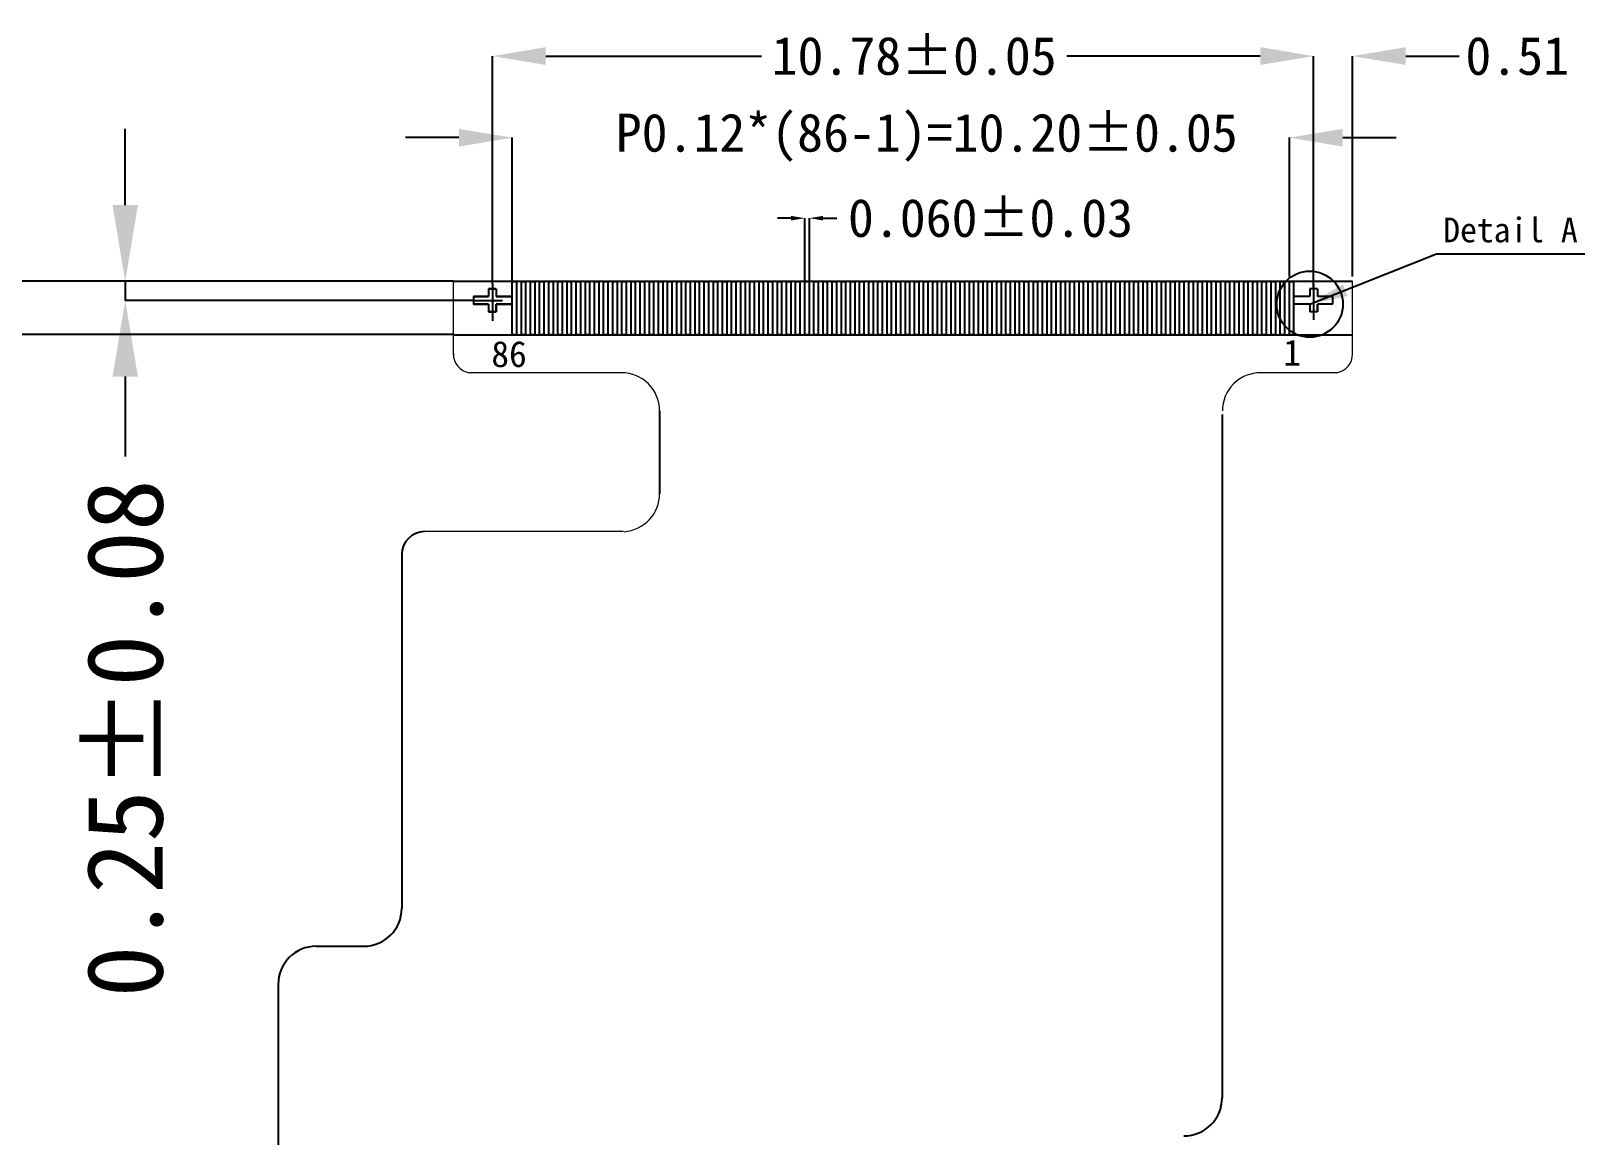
# Model space of a CAD drawing. Header units: millimetres. Extents: x 1040 to 3675, y 249 to 975.
# Drawn here: x 3630.78 to 3651.18, y 687.1 to 701.61 of the extents above; entities that cross this region are included whole.
import ezdxf

# ---------------------------------------------------------------- set-up
doc = ezdxf.new("R2010")
doc.units = ezdxf.units.MM
for name, color, linetype in [('240', 240, 'Continuous'), ('dim', 3, 'Continuous'), ('DWG', 7, 'Continuous'), ('FPC', 33, 'Continuous'), ('Index', 7, 'Continuous')]:
    doc.layers.add(name, color=color, linetype=linetype)
doc.layers.add('DIM（标注）', color=3, linetype='Continuous', lineweight=15)
doc.styles.get("Standard").update_dxf_attribs({"font": 'txt', "bigfont": 'gbcbig.shx'})
doc.styles.add('宋体', font='')
doc.styles.get('宋体').set_extended_font_data('SimSun')
doc.dimstyles.get("Standard").update_dxf_attribs({"dimtxt": 0.18, "dimasz": 0.18, "dimexe": 0.18, "dimexo": 0.0625, "dimgap": 0.09, "dimtad": 0, "dimzin": 0, "dimdsep": 46, "dimtxsty": 'Standard', "dimcen": 0, "dimadec": 0, "dimazin": 0, "dimtfac": 1, "dimtofl": 0, "dimtmove": 0, "dimatfit": 3, "dimfxl": 1, "dimtolj": 1, "dimtzin": 0, "dimarcsym": 0})
doc.dimstyles.new('标注', dxfattribs={"dimtxt": 1.2, "dimasz": 1, "dimexe": 0, "dimexo": 1, "dimgap": 0.2, "dimtad": 0, "dimrnd": 0.0005, "dimzin": 9, "dimdsep": 46, "dimtxsty": 'Standard', "dimcen": 0, "dimclrd": 3, "dimclre": 3, "dimclrt": 3, "dimadec": 0, "dimazin": 0, "dimtfac": 1, "dimtmove": 0, "dimatfit": 3, "dimfxl": 1, "dimlwd": -1, "dimlwe": -1, "dimarcsym": 0})

# ---------------------------------------------------------------- blocks, each defined once
blk = doc.blocks.new('*D356')
at = {"color": 7, "lineweight": -2, "transparency": 16777216}
for p, q in [((3636.399, 700.206), (3635.699, 700.206)), ((3637.099, 698.32), (3637.099, 700.206)), ((3647.299, 698.382), (3647.299, 700.206)), ((3647.999, 700.206), (3648.699, 700.206))]:
    blk.add_line(p, q, dxfattribs=at)
at = {"color": 7, "transparency": 16777216}
for points in [[(3636.399, 700.322), (3636.399, 700.089), (3637.099, 700.206)], [(3647.999, 700.322), (3647.999, 700.089), (3647.299, 700.206)]]:
    blk.add_solid(points, dxfattribs=at)
at = {"layer": 'Defpoints', "color": 0, "transparency": 16777216}
for p in [(3647.299, 700.206), (3637.099, 698.257), (3647.299, 698.32)]:
    blk.add_point(p, dxfattribs=at)
at = {"color": 7, "transparency": 16777216, "insert": (3642.539, 700.206), "char_height": 0.5, "attachment_point": 5, "style": '宋体'}
blk.add_mtext('\\A1;P0.12*(86-1)=10.20%%P0.05', dxfattribs=at)
blk = doc.blocks.new('*D357')
at = {"color": 7, "transparency": 16777216}
for p, q in [((3629.468, 699.32), (3629.468, 700.32)), ((3636.327, 698.32), (3629.468, 698.32)), ((3629.468, 698.32), (3629.468, 697.62)), ((3636.317, 697.62), (3629.468, 697.62)), ((3629.468, 696.62), (3629.468, 695.302))]:
    blk.add_line(p, q, dxfattribs=at)
for points in [[(3629.301, 699.32), (3629.635, 699.32), (3629.468, 698.32)], [(3629.301, 696.62), (3629.635, 696.62), (3629.468, 697.62)]]:
    blk.add_solid(points, dxfattribs=at)
at = {"layer": 'Defpoints', "color": 0, "transparency": 16777216}
for p in [(3629.468, 698.32), (3636.337, 698.32), (3636.327, 697.62)]:
    blk.add_point(p, dxfattribs=at)
at = {"color": 7, "transparency": 16777216, "insert": (3629.468, 692.32), "char_height": 1, "attachment_point": 5, "rotation": 90, "style": '宋体'}
blk.add_mtext('0.7%%p0.2', dxfattribs=at)
blk = doc.blocks.new('*D358')
at = {"color": 7, "transparency": 16777216}
for p, q in [((3632.02, 699.32), (3632.02, 700.32)), ((3636.317, 698.32), (3632.02, 698.32)), ((3632.02, 698.32), (3632.02, 698.07)), ((3636.589, 698.07), (3632.02, 698.07)), ((3632.02, 697.07), (3632.02, 696.02))]:
    blk.add_line(p, q, dxfattribs=at)
for points in [[(3631.854, 699.32), (3632.187, 699.32), (3632.02, 698.32)], [(3631.854, 697.07), (3632.187, 697.07), (3632.02, 698.07)]]:
    blk.add_solid(points, dxfattribs=at)
at = {"layer": 'Defpoints', "color": 0, "transparency": 16777216}
for p in [(3632.02, 698.32), (3636.327, 698.32), (3636.599, 698.07)]:
    blk.add_point(p, dxfattribs=at)
at = {"color": 7, "transparency": 16777216, "insert": (3632.02, 692.32), "char_height": 1, "attachment_point": 5, "rotation": 90, "style": '宋体'}
blk.add_mtext('0.25%%p0.08', dxfattribs=at)
blk = doc.blocks.new('*D359')
at = {"color": 7, "lineweight": -2, "transparency": 16777216}
for p, q in [((3640.759, 699.149), (3640.579, 699.149)), ((3640.939, 698.32), (3640.939, 699.149)), ((3640.999, 698.32), (3640.999, 699.149)), ((3641.179, 699.149), (3641.359, 699.149))]:
    blk.add_line(p, q, dxfattribs=at)
at = {"color": 7, "transparency": 16777216}
for points in [[(3640.759, 699.179), (3640.759, 699.119), (3640.939, 699.149)], [(3641.179, 699.179), (3641.179, 699.119), (3640.999, 699.149)]]:
    blk.add_solid(points, dxfattribs=at)
at = {"layer": 'Defpoints', "color": 0, "transparency": 16777216}
for p in [(3640.999, 699.149), (3640.939, 698.257), (3640.999, 698.257)]:
    blk.add_point(p, dxfattribs=at)
at = {"color": 7, "transparency": 16777216, "insert": (3643.376, 699.149), "char_height": 0.5, "attachment_point": 5, "style": '宋体'}
blk.add_mtext('\\A1;0.060%%P0.03', dxfattribs=at)
blk = doc.blocks.new('*D360')
at = {"color": 7, "lineweight": -2, "transparency": 16777216}
for p, q in [((3636.839, 698.282), (3636.839, 701.277)), ((3637.539, 701.277), (3640.37, 701.277)), ((3646.917, 701.277), (3644.377, 701.277)), ((3647.617, 698.282), (3647.617, 701.277))]:
    blk.add_line(p, q, dxfattribs=at)
at = {"color": 7, "transparency": 16777216}
for points in [[(3637.539, 701.394), (3637.539, 701.161), (3636.839, 701.277)], [(3646.917, 701.394), (3646.917, 701.161), (3647.617, 701.277)]]:
    blk.add_solid(points, dxfattribs=at)
at = {"layer": 'Defpoints', "color": 0, "transparency": 16777216}
for p in [(3647.617, 701.277), (3636.839, 698.22), (3647.617, 698.22)]:
    blk.add_point(p, dxfattribs=at)
at = {"color": 7, "transparency": 16777216, "insert": (3642.374, 701.277), "char_height": 0.5, "attachment_point": 5, "style": '宋体'}
blk.add_mtext('\\A1;10.78%%P0.05', dxfattribs=at)
blk = doc.blocks.new('*D361')
at = {"color": 7, "lineweight": -2, "transparency": 16777216}
for p, q in [((3646.917, 701.277), (3646.217, 701.277)), ((3647.617, 698.22), (3647.617, 701.277)), ((3648.127, 698.382), (3648.127, 701.277)), ((3648.827, 701.277), (3649.527, 701.277))]:
    blk.add_line(p, q, dxfattribs=at)
at = {"color": 7, "transparency": 16777216}
for points in [[(3646.917, 701.394), (3646.917, 701.161), (3647.617, 701.277)], [(3648.827, 701.394), (3648.827, 701.161), (3648.127, 701.277)]]:
    blk.add_solid(points, dxfattribs=at)
at = {"layer": 'Defpoints', "color": 0, "transparency": 16777216}
for p in [(3648.127, 701.277), (3648.127, 698.32), (3647.617, 698.157)]:
    blk.add_point(p, dxfattribs=at)
at = {"color": 7, "transparency": 16777216, "insert": (3650.289, 701.277), "char_height": 0.5, "attachment_point": 5, "style": '宋体'}
blk.add_mtext('\\A1;0.51', dxfattribs=at)

msp = doc.modelspace()

# ---------------------------------------------------------------- linework, layer by layer
at = {"color": 30}
for p, q in [((3636.8387, 698.2821), (3636.8387, 697.7992)), ((3647.6166, 698.2821), (3647.6166, 697.8149)), ((3636.5787, 698.0696), (3636.9726, 698.0696)), ((3634.0272, 689.0898), (3634.0272, 680.5996))]:
    msp.add_line(p, q, dxfattribs=at)
for p, q in [((3647.2466, 698.3196), (3647.1666, 698.3196)), ((3647.3666, 698.3196), (3647.2866, 698.3196)), ((3636.5887, 698.1196), (3636.7887, 698.1196)), ((3636.5887, 698.1196), (3636.5887, 698.0196)), ((3636.7887, 698.2196), (3636.7887, 698.1196)), ((3636.7887, 698.2196), (3636.8887, 698.2196)), ((3636.8887, 698.2196), (3636.8887, 698.1196)), ((3636.8887, 698.1196), (3637.0866, 698.1196)), ((3647.5666, 698.1196), (3647.3666, 698.1196)), ((3647.5666, 698.2196), (3647.5666, 698.1196)), ((3647.6666, 698.2196), (3647.5666, 698.2196)), ((3647.6666, 698.2196), (3647.6666, 698.1196)), ((3647.8666, 698.1196), (3647.6666, 698.1196)), ((3647.8666, 698.1196), (3647.8666, 698.0196)), ((3636.5887, 698.0196), (3636.7887, 698.0196)), ((3636.7887, 698.0196), (3636.7887, 697.9196)), ((3636.7887, 697.9196), (3636.8887, 697.9196)), ((3636.8887, 698.0196), (3636.8887, 697.9196)), ((3636.8887, 698.0196), (3637.0866, 698.0196)), ((3647.5666, 698.0196), (3647.5666, 697.9196)), ((3647.6666, 697.9196), (3647.5666, 697.9196)), ((3647.6666, 698.0196), (3647.6666, 697.9196)), ((3647.8666, 698.0196), (3647.6666, 698.0196))]:
    msp.add_line(p, q)
at = {"color": 4}
for p, q in [((3636.7887, 698.1196), (3636.5887, 698.1196)), ((3636.5887, 698.1196), (3636.5887, 698.0196)), ((3636.8887, 698.2196), (3636.7887, 698.2196)), ((3636.7887, 698.2196), (3636.7887, 698.1196)), ((3636.8887, 698.2196), (3636.8887, 698.1196)), ((3637.0987, 698.1196), (3636.8887, 698.1196)), ((3647.5666, 698.1196), (3647.3587, 698.1196)), ((3647.6666, 698.2196), (3647.5666, 698.2196)), ((3647.5666, 698.2196), (3647.5666, 698.1196)), ((3647.6666, 698.2196), (3647.6666, 698.1196)), ((3647.8666, 698.1196), (3647.6666, 698.1196)), ((3647.8666, 698.1196), (3647.8666, 698.0196)), ((3636.7887, 698.0196), (3636.5884, 698.0196)), ((3636.7887, 698.0196), (3636.7887, 697.9196)), ((3636.8887, 697.9196), (3636.7887, 697.9196)), ((3636.8887, 697.9196), (3636.8887, 698.0196)), ((3637.0987, 698.0196), (3636.8887, 698.0196)), ((3647.5666, 698.0196), (3647.3587, 698.0196)), ((3647.5666, 698.0196), (3647.5666, 697.9196)), ((3647.6666, 697.9196), (3647.5666, 697.9196)), ((3647.6666, 697.9196), (3647.6666, 698.0196)), ((3647.8666, 698.0196), (3647.6666, 698.0196))]:
    msp.add_line(p, q, dxfattribs=at)
msp.add_circle((3647.5666, 698.0196), 0.4345)
at = {"color": 30}
for centre, radius, start, end in [((3635.9489, 694.7332), 0.3, 90, 180), ((3634.5272, 689.0898), 0.5, 90, 180), ((3645.915, 687.5996), 0.5, 270, 0)]:
    msp.add_arc(centre, radius, start, end, dxfattribs=at)
at = {"layer": '240', "color": 4, "lineweight": -3}
for p, q in [((3637.0987, 697.6195), (3637.0987, 698.3196)), ((3637.0987, 698.3196), (3637.1587, 698.3196)), ((3637.1587, 697.6195), (3637.1587, 698.3196)), ((3637.2187, 697.6195), (3637.2187, 698.3196)), ((3637.2187, 698.3196), (3637.2787, 698.3196)), ((3637.2787, 697.6195), (3637.2787, 698.3196)), ((3637.3387, 697.6195), (3637.3387, 698.3196)), ((3637.3387, 698.3196), (3637.3987, 698.3196)), ((3637.3987, 697.6195), (3637.3987, 698.3196)), ((3637.4587, 697.6195), (3637.4587, 698.3196)), ((3637.4587, 698.3196), (3637.5187, 698.3196)), ((3637.5187, 697.6195), (3637.5187, 698.3196)), ((3637.5787, 697.6195), (3637.5787, 698.3196)), ((3637.5787, 698.3196), (3637.6387, 698.3196)), ((3637.6387, 697.6195), (3637.6387, 698.3196)), ((3637.6987, 697.6195), (3637.6987, 698.3196)), ((3637.6987, 698.3196), (3637.7587, 698.3196)), ((3637.7587, 697.6195), (3637.7587, 698.3196)), ((3637.8187, 697.6195), (3637.8187, 698.3196)), ((3637.8187, 698.3196), (3637.8787, 698.3196)), ((3637.8787, 697.6195), (3637.8787, 698.3196)), ((3637.9387, 697.6195), (3637.9387, 698.3196)), ((3637.9387, 698.3196), (3637.9987, 698.3196)), ((3637.9987, 697.6195), (3637.9987, 698.3196)), ((3638.0587, 697.6195), (3638.0587, 698.3196)), ((3638.0587, 698.3196), (3638.1187, 698.3196)), ((3638.1187, 697.6195), (3638.1187, 698.3196)), ((3638.1787, 697.6195), (3638.1787, 698.3196)), ((3638.1787, 698.3196), (3638.2387, 698.3196)), ((3638.2387, 697.6195), (3638.2387, 698.3196)), ((3638.2987, 697.6195), (3638.2987, 698.3196)), ((3638.2987, 698.3196), (3638.3587, 698.3196)), ((3638.3587, 697.6195), (3638.3587, 698.3196)), ((3638.4187, 697.6195), (3638.4187, 698.3196)), ((3638.4187, 698.3196), (3638.4787, 698.3196)), ((3638.4787, 697.6195), (3638.4787, 698.3196)), ((3638.5387, 697.6195), (3638.5387, 698.3196)), ((3638.5387, 698.3196), (3638.5987, 698.3196)), ((3638.5987, 697.6195), (3638.5987, 698.3196)), ((3638.6587, 697.6195), (3638.6587, 698.3196)), ((3638.6587, 698.3196), (3638.7187, 698.3196)), ((3638.7187, 697.6195), (3638.7187, 698.3196)), ((3638.7787, 697.6195), (3638.7787, 698.3196)), ((3638.7787, 698.3196), (3638.8387, 698.3196)), ((3638.8387, 697.6195), (3638.8387, 698.3196)), ((3638.8987, 697.6195), (3638.8987, 698.3196)), ((3638.8987, 698.3196), (3638.9587, 698.3196)), ((3638.9587, 697.6195), (3638.9587, 698.3196)), ((3639.0187, 697.6195), (3639.0187, 698.3196)), ((3639.0187, 698.3196), (3639.0787, 698.3196)), ((3639.0787, 697.6195), (3639.0787, 698.3196)), ((3639.1387, 697.6195), (3639.1387, 698.3196)), ((3639.1387, 698.3196), (3639.1987, 698.3196)), ((3639.1987, 697.6195), (3639.1987, 698.3196)), ((3639.2587, 697.6195), (3639.2587, 698.3196)), ((3639.2587, 698.3196), (3639.3187, 698.3196)), ((3639.3187, 697.6195), (3639.3187, 698.3196)), ((3639.3787, 697.6195), (3639.3787, 698.3196)), ((3639.3787, 698.3196), (3639.4387, 698.3196)), ((3639.4387, 697.6195), (3639.4387, 698.3196)), ((3639.4987, 697.6195), (3639.4987, 698.3196)), ((3639.4987, 698.3196), (3639.5587, 698.3196)), ((3639.5587, 697.6195), (3639.5587, 698.3196)), ((3639.6187, 697.6195), (3639.6187, 698.3196)), ((3639.6187, 698.3196), (3639.6787, 698.3196)), ((3639.6787, 697.6195), (3639.6787, 698.3196)), ((3639.7387, 697.6195), (3639.7387, 698.3196)), ((3639.7387, 698.3196), (3639.7987, 698.3196)), ((3639.7987, 697.6195), (3639.7987, 698.3196)), ((3639.8587, 697.6195), (3639.8587, 698.3196)), ((3639.8587, 698.3196), (3639.9187, 698.3196)), ((3639.9187, 697.6195), (3639.9187, 698.3196)), ((3639.9787, 697.6195), (3639.9787, 698.3196)), ((3639.9787, 698.3196), (3640.0387, 698.3196)), ((3640.0387, 697.6195), (3640.0387, 698.3196)), ((3640.0987, 697.6195), (3640.0987, 698.3196)), ((3640.0987, 698.3196), (3640.1587, 698.3196)), ((3640.1587, 697.6195), (3640.1587, 698.3196)), ((3640.2187, 697.6195), (3640.2187, 698.3196)), ((3640.2187, 698.3196), (3640.2787, 698.3196)), ((3640.2787, 697.6195), (3640.2787, 698.3196)), ((3640.3387, 697.6195), (3640.3387, 698.3196)), ((3640.3387, 698.3196), (3640.3987, 698.3196)), ((3640.3987, 697.6195), (3640.3987, 698.3196)), ((3640.4587, 697.6195), (3640.4587, 698.3196)), ((3640.4587, 698.3196), (3640.5187, 698.3196)), ((3640.5187, 697.6195), (3640.5187, 698.3196)), ((3640.5787, 697.6195), (3640.5787, 698.3196)), ((3640.5787, 698.3196), (3640.6387, 698.3196)), ((3640.6387, 697.6195), (3640.6387, 698.3196)), ((3640.6987, 697.6195), (3640.6987, 698.3196)), ((3640.6987, 698.3196), (3640.7587, 698.3196)), ((3640.7587, 697.6195), (3640.7587, 698.3196)), ((3640.8187, 697.6195), (3640.8187, 698.3196)), ((3640.8187, 698.3196), (3640.8787, 698.3196)), ((3640.8787, 697.6195), (3640.8787, 698.3196)), ((3640.9387, 697.6195), (3640.9387, 698.3196)), ((3640.9387, 698.3196), (3640.9987, 698.3196)), ((3640.9987, 697.6195), (3640.9987, 698.3196)), ((3641.0587, 697.6195), (3641.0587, 698.3196)), ((3641.0587, 698.3196), (3641.1187, 698.3196)), ((3641.1187, 697.6195), (3641.1187, 698.3196)), ((3641.1787, 697.6195), (3641.1787, 698.3196)), ((3641.1787, 698.3196), (3641.2387, 698.3196)), ((3641.2387, 697.6195), (3641.2387, 698.3196)), ((3641.2987, 697.6195), (3641.2987, 698.3196)), ((3641.2987, 698.3196), (3641.3587, 698.3196)), ((3641.3587, 697.6195), (3641.3587, 698.3196)), ((3641.4187, 697.6195), (3641.4187, 698.3196)), ((3641.4187, 698.3196), (3641.4787, 698.3196)), ((3641.4787, 697.6195), (3641.4787, 698.3196)), ((3641.5387, 697.6195), (3641.5387, 698.3196)), ((3641.5387, 698.3196), (3641.5987, 698.3196)), ((3641.5987, 697.6195), (3641.5987, 698.3196)), ((3641.6587, 697.6195), (3641.6587, 698.3196)), ((3641.6587, 698.3196), (3641.7187, 698.3196)), ((3641.7187, 697.6195), (3641.7187, 698.3196)), ((3641.7787, 697.6195), (3641.7787, 698.3196)), ((3641.7787, 698.3196), (3641.8387, 698.3196)), ((3641.8387, 697.6195), (3641.8387, 698.3196)), ((3641.8987, 697.6195), (3641.8987, 698.3196)), ((3641.8987, 698.3196), (3641.9587, 698.3196)), ((3641.9587, 697.6195), (3641.9587, 698.3196)), ((3642.0187, 697.6195), (3642.0187, 698.3196)), ((3642.0187, 698.3196), (3642.0787, 698.3196)), ((3642.0787, 697.6195), (3642.0787, 698.3196)), ((3642.1387, 697.6195), (3642.1387, 698.3196)), ((3642.1387, 698.3196), (3642.1987, 698.3196)), ((3642.1987, 697.6195), (3642.1987, 698.3196)), ((3642.2587, 697.6195), (3642.2587, 698.3196)), ((3642.2587, 698.3196), (3642.3187, 698.3196)), ((3642.3187, 697.6195), (3642.3187, 698.3196)), ((3642.3787, 697.6195), (3642.3787, 698.3196)), ((3642.3787, 698.3196), (3642.4387, 698.3196)), ((3642.4387, 697.6195), (3642.4387, 698.3196)), ((3642.4987, 697.6195), (3642.4987, 698.3196)), ((3642.4987, 698.3196), (3642.5587, 698.3196)), ((3642.5587, 697.6195), (3642.5587, 698.3196)), ((3642.6187, 697.6195), (3642.6187, 698.3196)), ((3642.6187, 698.3196), (3642.6787, 698.3196)), ((3642.6787, 697.6195), (3642.6787, 698.3196)), ((3642.7387, 697.6195), (3642.7387, 698.3196)), ((3642.7387, 698.3196), (3642.7987, 698.3196)), ((3642.7987, 697.6195), (3642.7987, 698.3196)), ((3642.8587, 697.6195), (3642.8587, 698.3196)), ((3642.8587, 698.3196), (3642.9187, 698.3196)), ((3642.9187, 697.6195), (3642.9187, 698.3196)), ((3642.9787, 697.6195), (3642.9787, 698.3196)), ((3642.9787, 698.3196), (3643.0387, 698.3196)), ((3643.0387, 697.6195), (3643.0387, 698.3196)), ((3643.0987, 697.6195), (3643.0987, 698.3196)), ((3643.0987, 698.3196), (3643.1587, 698.3196)), ((3643.1587, 697.6195), (3643.1587, 698.3196)), ((3643.2187, 697.6195), (3643.2187, 698.3196)), ((3643.2187, 698.3196), (3643.2787, 698.3196)), ((3643.2787, 697.6195), (3643.2787, 698.3196)), ((3643.3387, 697.6195), (3643.3387, 698.3196)), ((3643.3387, 698.3196), (3643.3987, 698.3196)), ((3643.3987, 697.6195), (3643.3987, 698.3196)), ((3643.4587, 697.6195), (3643.4587, 698.3196)), ((3643.4587, 698.3196), (3643.5187, 698.3196)), ((3643.5187, 697.6195), (3643.5187, 698.3196)), ((3643.5787, 697.6195), (3643.5787, 698.3196)), ((3643.5787, 698.3196), (3643.6387, 698.3196)), ((3643.6387, 697.6195), (3643.6387, 698.3196)), ((3643.6987, 697.6195), (3643.6987, 698.3196)), ((3643.6987, 698.3196), (3643.7587, 698.3196)), ((3643.7587, 697.6195), (3643.7587, 698.3196)), ((3643.8187, 697.6195), (3643.8187, 698.3196)), ((3643.8187, 698.3196), (3643.8787, 698.3196)), ((3643.8787, 697.6195), (3643.8787, 698.3196)), ((3643.9387, 697.6195), (3643.9387, 698.3196)), ((3643.9387, 698.3196), (3643.9987, 698.3196)), ((3643.9987, 697.6195), (3643.9987, 698.3196)), ((3644.0587, 697.6195), (3644.0587, 698.3196)), ((3644.0587, 698.3196), (3644.1187, 698.3196)), ((3644.1187, 697.6195), (3644.1187, 698.3196)), ((3644.1787, 697.6195), (3644.1787, 698.3196)), ((3644.1787, 698.3196), (3644.2387, 698.3196)), ((3644.2387, 697.6195), (3644.2387, 698.3196)), ((3644.2987, 697.6195), (3644.2987, 698.3196)), ((3644.2987, 698.3196), (3644.3587, 698.3196)), ((3644.3587, 697.6195), (3644.3587, 698.3196)), ((3644.4187, 697.6195), (3644.4187, 698.3196)), ((3644.4187, 698.3196), (3644.4787, 698.3196)), ((3644.4787, 697.6195), (3644.4787, 698.3196)), ((3644.5387, 697.6195), (3644.5387, 698.3196)), ((3644.5387, 698.3196), (3644.5987, 698.3196)), ((3644.5987, 697.6195), (3644.5987, 698.3196)), ((3644.6587, 697.6195), (3644.6587, 698.3196)), ((3644.6587, 698.3196), (3644.7187, 698.3196)), ((3644.7187, 697.6195), (3644.7187, 698.3196)), ((3644.7787, 697.6195), (3644.7787, 698.3196)), ((3644.7787, 698.3196), (3644.8387, 698.3196)), ((3644.8387, 697.6195), (3644.8387, 698.3196)), ((3644.8987, 697.6195), (3644.8987, 698.3196)), ((3644.8987, 698.3196), (3644.9587, 698.3196)), ((3644.9587, 697.6195), (3644.9587, 698.3196)), ((3645.0187, 697.6195), (3645.0187, 698.3196)), ((3645.0187, 698.3196), (3645.0787, 698.3196)), ((3645.0787, 697.6195), (3645.0787, 698.3196)), ((3645.1387, 697.6195), (3645.1387, 698.3196)), ((3645.1387, 698.3196), (3645.1987, 698.3196)), ((3645.1987, 697.6195), (3645.1987, 698.3196)), ((3645.2587, 697.6195), (3645.2587, 698.3196)), ((3645.2587, 698.3196), (3645.3187, 698.3196)), ((3645.3187, 697.6195), (3645.3187, 698.3196)), ((3645.3787, 697.6195), (3645.3787, 698.3196)), ((3645.3787, 698.3196), (3645.4387, 698.3196)), ((3645.4387, 697.6195), (3645.4387, 698.3196)), ((3645.4987, 697.6195), (3645.4987, 698.3196)), ((3645.4987, 698.3196), (3645.5587, 698.3196)), ((3645.5587, 697.6195), (3645.5587, 698.3196)), ((3645.6187, 697.6195), (3645.6187, 698.3196)), ((3645.6187, 698.3196), (3645.6787, 698.3196)), ((3645.6787, 697.6195), (3645.6787, 698.3196)), ((3645.7387, 697.6195), (3645.7387, 698.3196)), ((3645.7387, 698.3196), (3645.7987, 698.3196)), ((3645.7987, 697.6195), (3645.7987, 698.3196)), ((3645.8587, 697.6195), (3645.8587, 698.3196)), ((3645.8587, 698.3196), (3645.9187, 698.3196)), ((3645.9187, 697.6195), (3645.9187, 698.3196)), ((3645.9787, 697.6195), (3645.9787, 698.3196)), ((3645.9787, 698.3196), (3646.0387, 698.3196)), ((3646.0387, 697.6195), (3646.0387, 698.3196)), ((3646.0987, 697.6195), (3646.0987, 698.3196)), ((3646.0987, 698.3196), (3646.1587, 698.3196)), ((3646.1587, 697.6195), (3646.1587, 698.3196)), ((3646.2187, 697.6195), (3646.2187, 698.3196)), ((3646.2187, 698.3196), (3646.2787, 698.3196)), ((3646.2787, 697.6195), (3646.2787, 698.3196)), ((3646.3387, 697.6195), (3646.3387, 698.3196)), ((3646.3387, 698.3196), (3646.3987, 698.3196)), ((3646.3987, 697.6195), (3646.3987, 698.3196)), ((3646.4587, 697.6195), (3646.4587, 698.3196)), ((3646.4587, 698.3196), (3646.5187, 698.3196)), ((3646.5187, 697.6195), (3646.5187, 698.3196)), ((3646.5787, 697.6195), (3646.5787, 698.3196)), ((3646.5787, 698.3196), (3646.6387, 698.3196)), ((3646.6387, 697.6195), (3646.6387, 698.3196)), ((3646.6987, 697.6195), (3646.6987, 698.3196)), ((3646.6987, 698.3196), (3646.7587, 698.3196)), ((3646.7587, 697.6195), (3646.7587, 698.3196)), ((3646.8187, 697.6195), (3646.8187, 698.3196)), ((3646.8187, 698.3196), (3646.8787, 698.3196)), ((3646.8787, 697.6195), (3646.8787, 698.3196)), ((3646.9387, 697.6195), (3646.9387, 698.3196)), ((3646.9387, 698.3196), (3646.9987, 698.3196)), ((3646.9987, 697.6195), (3646.9987, 698.3196)), ((3647.0587, 697.6195), (3647.0587, 698.3196)), ((3647.0587, 698.3196), (3647.1187, 698.3196)), ((3647.1187, 697.6195), (3647.1187, 698.3196)), ((3647.1787, 697.6195), (3647.1787, 698.3196)), ((3647.1787, 698.3196), (3647.2387, 698.3196)), ((3647.2387, 697.6195), (3647.2387, 698.3196)), ((3647.2987, 697.6195), (3647.2987, 698.3196)), ((3647.2987, 698.3196), (3647.3587, 698.3196)), ((3647.3587, 697.6195), (3647.3587, 698.3196)), ((3637.1587, 697.6195), (3637.0987, 697.6195)), ((3637.2787, 697.6195), (3637.2187, 697.6195)), ((3637.3987, 697.6195), (3637.3387, 697.6195)), ((3637.5187, 697.6195), (3637.4587, 697.6195)), ((3637.6387, 697.6195), (3637.5787, 697.6195)), ((3637.7587, 697.6195), (3637.6987, 697.6195)), ((3637.8787, 697.6195), (3637.8187, 697.6195)), ((3637.9987, 697.6195), (3637.9387, 697.6195)), ((3638.1187, 697.6195), (3638.0587, 697.6195)), ((3638.2387, 697.6195), (3638.1787, 697.6195)), ((3638.3587, 697.6195), (3638.2987, 697.6195)), ((3638.4787, 697.6195), (3638.4187, 697.6195)), ((3638.5987, 697.6195), (3638.5387, 697.6195)), ((3638.7187, 697.6195), (3638.6587, 697.6195)), ((3638.8387, 697.6195), (3638.7787, 697.6195)), ((3638.9587, 697.6195), (3638.8987, 697.6195)), ((3639.0787, 697.6195), (3639.0187, 697.6195)), ((3639.1987, 697.6195), (3639.1387, 697.6195)), ((3639.3187, 697.6195), (3639.2587, 697.6195)), ((3639.4387, 697.6195), (3639.3787, 697.6195)), ((3639.5587, 697.6195), (3639.4987, 697.6195)), ((3639.6787, 697.6195), (3639.6187, 697.6195)), ((3639.7987, 697.6195), (3639.7387, 697.6195)), ((3639.9187, 697.6195), (3639.8587, 697.6195)), ((3640.0387, 697.6195), (3639.9787, 697.6195)), ((3640.1587, 697.6195), (3640.0987, 697.6195)), ((3640.2787, 697.6195), (3640.2187, 697.6195)), ((3640.3987, 697.6195), (3640.3387, 697.6195)), ((3640.5187, 697.6195), (3640.4587, 697.6195)), ((3640.6387, 697.6195), (3640.5787, 697.6195)), ((3640.7587, 697.6195), (3640.6987, 697.6195)), ((3640.8787, 697.6195), (3640.8187, 697.6195)), ((3640.9987, 697.6195), (3640.9387, 697.6195)), ((3641.1187, 697.6195), (3641.0587, 697.6195)), ((3641.2387, 697.6195), (3641.1787, 697.6195)), ((3641.3587, 697.6195), (3641.2987, 697.6195)), ((3641.4787, 697.6195), (3641.4187, 697.6195)), ((3641.5987, 697.6195), (3641.5387, 697.6195)), ((3641.7187, 697.6195), (3641.6587, 697.6195)), ((3641.8387, 697.6195), (3641.7787, 697.6195)), ((3641.9587, 697.6195), (3641.8987, 697.6195)), ((3642.0787, 697.6195), (3642.0187, 697.6195)), ((3642.1987, 697.6195), (3642.1387, 697.6195)), ((3642.3187, 697.6195), (3642.2587, 697.6195)), ((3642.4387, 697.6195), (3642.3787, 697.6195)), ((3642.5587, 697.6195), (3642.4987, 697.6195)), ((3642.6787, 697.6195), (3642.6187, 697.6195)), ((3642.7987, 697.6195), (3642.7387, 697.6195)), ((3642.9187, 697.6195), (3642.8587, 697.6195)), ((3643.0387, 697.6195), (3642.9787, 697.6195)), ((3643.1587, 697.6195), (3643.0987, 697.6195)), ((3643.2787, 697.6195), (3643.2187, 697.6195)), ((3643.3987, 697.6195), (3643.3387, 697.6195)), ((3643.5187, 697.6195), (3643.4587, 697.6195)), ((3643.6387, 697.6195), (3643.5787, 697.6195)), ((3643.7587, 697.6195), (3643.6987, 697.6195)), ((3643.8787, 697.6195), (3643.8187, 697.6195)), ((3643.9987, 697.6195), (3643.9387, 697.6195)), ((3644.1187, 697.6195), (3644.0587, 697.6195)), ((3644.2387, 697.6195), (3644.1787, 697.6195)), ((3644.3587, 697.6195), (3644.2987, 697.6195)), ((3644.4787, 697.6195), (3644.4187, 697.6195)), ((3644.5987, 697.6195), (3644.5387, 697.6195)), ((3644.7187, 697.6195), (3644.6587, 697.6195)), ((3644.8387, 697.6195), (3644.7787, 697.6195)), ((3644.9587, 697.6195), (3644.8987, 697.6195)), ((3645.0787, 697.6195), (3645.0187, 697.6195)), ((3645.1987, 697.6195), (3645.1387, 697.6195)), ((3645.3187, 697.6195), (3645.2587, 697.6195)), ((3645.4387, 697.6195), (3645.3787, 697.6195)), ((3645.5587, 697.6195), (3645.4987, 697.6195)), ((3645.6787, 697.6195), (3645.6187, 697.6195)), ((3645.7987, 697.6195), (3645.7387, 697.6195)), ((3645.9187, 697.6195), (3645.8587, 697.6195)), ((3646.0387, 697.6195), (3645.9787, 697.6195)), ((3646.1587, 697.6195), (3646.0987, 697.6195)), ((3646.2787, 697.6195), (3646.2187, 697.6195)), ((3646.3987, 697.6195), (3646.3387, 697.6195)), ((3646.5187, 697.6195), (3646.4587, 697.6195)), ((3646.6387, 697.6195), (3646.5787, 697.6195)), ((3646.7587, 697.6195), (3646.6987, 697.6195)), ((3646.8787, 697.6195), (3646.8187, 697.6195)), ((3646.9987, 697.6195), (3646.9387, 697.6195)), ((3647.1187, 697.6195), (3647.0587, 697.6195)), ((3647.2387, 697.6195), (3647.1787, 697.6195)), ((3647.3587, 697.6195), (3647.2987, 697.6195))]:
    msp.add_line(p, q, dxfattribs=at)
at = {"layer": 'dim', "color": 30}
msp.add_line((3634.5272, 689.5898), (3635.1489, 689.5898), dxfattribs=at)
msp.add_arc((3635.1489, 690.0898), 0.5, 270, 0, dxfattribs=at)
at = {"layer": 'DWG', "color": 30}
for p, q in [((3648.1266, 698.3195), (3636.3266, 698.3196)), ((3636.3266, 697.6195), (3648.1267, 697.6195))]:
    msp.add_line(p, q, dxfattribs=at)
at = {"layer": 'DWG', "color": 30, "lineweight": 0}
for p, q in [((3636.3266, 697.3553), (3636.3266, 698.3196)), ((3648.1266, 697.3695), (3648.1266, 698.3196)), ((3648.1266, 697.3694), (3648.1266, 698.3195)), ((3638.534, 697.1195), (3636.5365, 697.1195)), ((3647.9167, 697.1194), (3646.9192, 697.1194)), ((3638.5615, 695.0332), (3635.9447, 695.0332))]:
    msp.add_line(p, q, dxfattribs=at)
for centre, radius, start, end in [((3636.572, 697.3624), 0.2455, 178.34239, 261.67887), ((3647.8812, 697.3623), 0.2455, 278.32029, 1.65677), ((3638.534, 696.6195), 0.5, 359.99958, 89.99958), ((3646.9192, 696.6194), 0.5, 89.99958, 179.99958), ((3638.5315, 695.5341), 0.5025, 274.37473, 359.88161)]:
    msp.add_arc(centre, radius, start, end, dxfattribs=at)
at = {"layer": 'FPC', "color": 30}
for p, q in [((3639.034, 696.6195), (3639.034, 695.5314)), ((3646.415, 696.5696), (3646.415, 695.0332)), ((3646.415, 696.5596), (3646.415, 695.5232)), ((3646.415, 695.0332), (3646.415, 687.5996)), ((3635.6489, 694.7332), (3635.6489, 690.0898))]:
    msp.add_line(p, q, dxfattribs=at)

# ---------------------------------------------------------------- texts
at = {"layer": '240', "color": 7, "lineweight": -3, "width": 0.096574, "attachment_point": 3, "style": '宋体'}
for s, insert, char_height in [('86', (3637.2901, 697.5359), 0.34172), ('1', (3647.4507, 697.5543), 0.3417)]:
    msp.add_mtext(s, dxfattribs=dict(at, insert=insert, char_height=char_height))
at = {"layer": 'DIM（标注）', "color": 3, "insert": (3649.3182, 699.1566), "char_height": 0.86476, "width": 3.69369, "attachment_point": 1}
msp.add_mtext('{\\fSimSun|b0|i0|c0|p2;\\H0.375x;\\C7;Detail A}', dxfattribs=at)

# ---------------------------------------------------------------- dimensions: what is measured, and where the dimension line sits
for base, p1, p2, text, override, picture, middle in [((3647.6166, 701.2775), (3636.8387, 698.2196), (3647.6166, 698.2196), '<>%%P0.05', {"dimtxt": 0.5, "dimasz": 0.7, "dimexe": 0, "dimgap": 0.1, "dimdec": 2, "dimtxsty": '宋体', "dimclrd": 7, "dimclre": 7, "dimclrt": 7}, '*D360', (3642.3736, 701.2775)), ((3647.2987, 700.2056), (3637.0987, 698.2571), (3647.2987, 698.3196), 'P0.12*(86-1)=<>%%P0.05', {"dimtxt": 0.5, "dimasz": 0.7, "dimexe": 0, "dimgap": 0.1, "dimdec": 2, "dimtxsty": '宋体', "dimclrd": 7, "dimclre": 7, "dimclrt": 7}, '*D356', (3642.5393, 700.2056)), ((3640.9987, 699.1493), (3640.9387, 698.2571), (3640.9987, 698.2571), '<>%%P0.03', {"dimtxt": 0.5, "dimexe": 0, "dimdec": 3, "dimtxsty": '宋体', "dimclrd": 7, "dimclre": 7, "dimclrt": 7}, '*D359', (3643.3761, 699.1493))]:
    dim = msp.add_linear_dim(base=base, p1=p1, p2=p2, text=text, dimstyle='Standard', override=override)
    dim.commit()
    dim.dimension.update_dxf_attribs({"geometry": picture, "text_midpoint": middle, "dimtype": 160})
dim = msp.add_linear_dim(base=(3648.1266, 701.2775), p1=(3647.6166, 698.1571), p2=(3648.1266, 698.3196), dimstyle='Standard', override={"dimtxt": 0.5, "dimasz": 0.7, "dimexe": 0, "dimgap": 0.1, "dimdec": 2, "dimtxsty": '宋体', "dimclrd": 7, "dimclre": 7, "dimclrt": 7})
dim.commit()
dim.dimension.update_dxf_attribs({"geometry": '*D361', "text_midpoint": (3650.2886, 701.2775), "dimtype": 160})
for base, p1, p2, text, picture, middle in [((3629.4679, 698.3196), (3636.3266, 697.6195), (3636.3366, 698.3196), '<>%%p0.2', '*D357', (3629.4679, 692.3196)), ((3632.0205, 698.3196), (3636.5987, 698.0696), (3636.3266, 698.3196), '<>%%p0.08', '*D358', (3632.0205, 692.3196))]:
    dim = msp.add_linear_dim(base=base, p1=p1, p2=p2, angle=90, text=text, dimstyle='标注', override={"dimtxt": 1, "dimexo": 0.01, "dimtxsty": '宋体', "dimclrd": 7, "dimclre": 7, "dimclrt": 7})
    dim.commit()
    dim.dimension.update_dxf_attribs({"geometry": picture, "text_midpoint": middle, "dimtype": 160})

# ---------------------------------------------------------------- leaders
at = {"layer": 'Index'}
msp.add_leader([(3647.5666, 698.0196), (3649.231, 698.6812), (3651.1774, 698.6812)], dimstyle='Standard', override={"dimtxt": 0.5, "dimasz": 0.5, "dimexe": 0.5, "dimexo": 0.5, "dimgap": 0.1, "dimtih": 0, "dimdec": 3}, dxfattribs=at)

doc.saveas('drawing.dxf')
